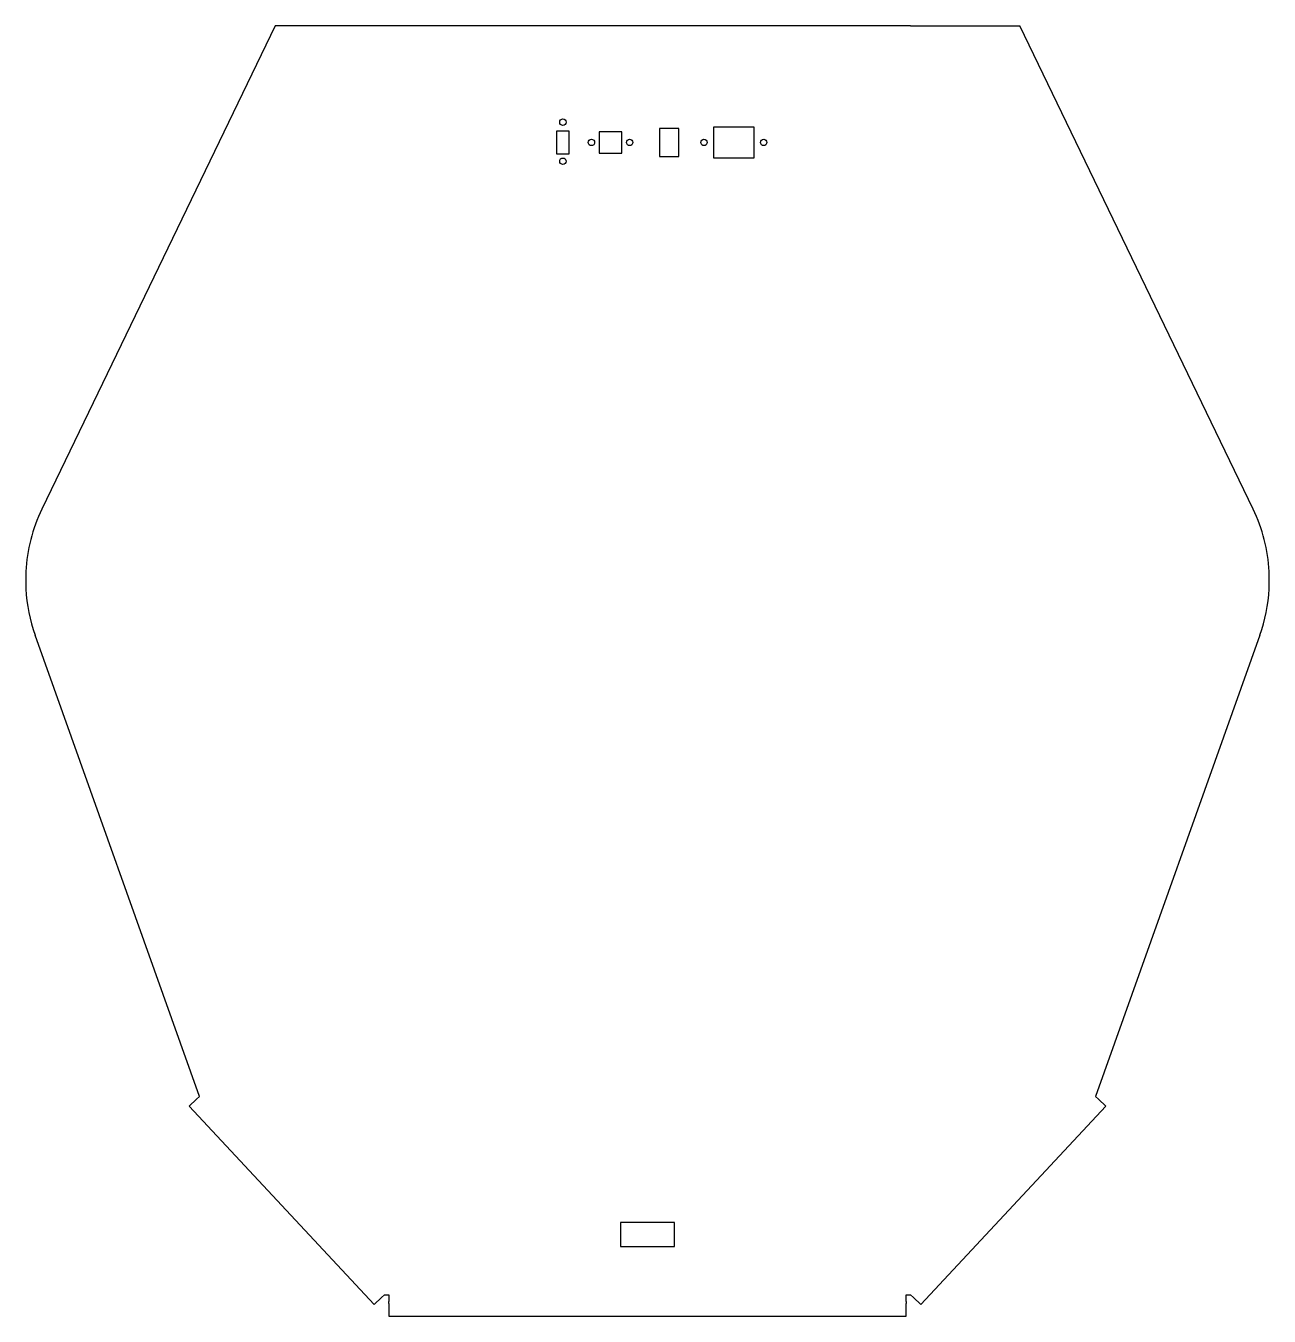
# Model space of a CAD drawing. Header units: millimetres. Extents: x -204 to 671, y -296 to 612.
import ezdxf

# ---------------------------------------------------------------- set-up
doc = ezdxf.new("R2010")
doc.units = ezdxf.units.MM
doc.layers.add('Default', color=7, linetype='Continuous')
doc.layers.add('FUNDO_COLUNA_DE_', color=7, linetype='Continuous')

# ---------------------------------------------------------------- blocks, each defined once
blk = doc.blocks.new('SE')
at = {"layer": 'FUNDO_COLUNA_DE_', "color": 7, "linetype": 'Continuous'}
for p, q in [((-28.36, 611.91), (-192.45, 271.97)), ((48.64, 611.91), (-28.36, 611.91)), ((51.65, 611.91), (48.64, 611.91)), ((415.65, 611.91), (51.65, 611.91)), ((418.67, 611.91), (415.65, 611.91)), ((418.67, 611.91), (495.67, 611.91)), ((659.76, 271.97), (495.67, 611.91)), ((169.65, 537.91), (169.65, 521.91)), ((178.65, 537.91), (169.65, 537.91)), ((178.65, 521.91), (178.65, 537.91)), ((199.65, 537.41), (199.65, 522.41)), ((215.65, 537.41), (199.65, 537.41)), ((215.65, 522.41), (215.65, 537.41)), ((242.15, 539.71), (242.15, 520.11)), ((255.65, 539.71), (242.15, 539.71)), ((255.65, 520.11), (255.65, 539.71)), ((308.65, 540.66), (280.15, 540.66)), ((280.15, 540.66), (280.15, 519.16)), ((308.65, 519.16), (308.65, 540.66)), ((169.65, 521.91), (178.65, 521.91)), ((199.65, 522.41), (215.65, 522.41)), ((242.15, 520.11), (255.65, 520.11)), ((280.15, 519.16), (308.65, 519.16)), ((-203.72, 228.03), (-203.72, 215.93)), ((671.03, 215.93), (671.03, 228.03)), ((-81.46, -140.97), (-197.19, 183.32)), ((664.5, 183.32), (548.77, -140.97)), ((-83.67, -143.02), (-88.79, -147.8)), ((-81.46, -140.97), (-83.67, -143.02)), ((550.98, -143.02), (548.77, -140.97)), ((550.98, -143.02), (556.09, -147.8)), ((41.31, -287.31), (-88.79, -147.8)), ((556.09, -147.8), (425.99, -287.31)), ((214.65, -229.59), (214.65, -246.59)), ((252.65, -229.59), (214.65, -229.59)), ((252.65, -246.59), (252.65, -229.59)), ((214.65, -246.59), (252.65, -246.59)), ((46.43, -282.53), (48.64, -280.48)), ((48.64, -280.48), (51.65, -280.48)), ((51.65, -280.48), (51.65, -285.3)), ((415.65, -285.3), (415.65, -280.48)), ((415.65, -280.48), (418.67, -280.48)), ((418.67, -280.48), (420.88, -282.53)), ((46.43, -282.53), (41.31, -287.31)), ((51.65, -286.74), (51.65, -285.3)), ((51.65, -286.74), (51.65, -295.56)), ((415.65, -285.3), (415.65, -286.74)), ((415.65, -295.56), (415.65, -286.74)), ((420.88, -282.53), (425.99, -287.31)), ((51.65, -295.56), (415.65, -295.56))]:
    blk.add_line(p, q, dxfattribs=at)
for centre in [(174.15, 544.16), (194.2, 529.91), (221.1, 529.91), (273.4, 529.91), (315.4, 529.91), (174.15, 516.66)]:
    blk.add_circle(centre, 2.25, dxfattribs=at)
for centre, start, end in [((-88.88, 221.98), 154.23396, 176.98381), ((556.19, 221.98), 3.01619, 25.76604), ((-88.88, 221.98), 183.01619, 199.63987), ((556.19, 221.98), 340.36013, 356.98381)]:
    blk.add_arc(centre, 115, start, end, dxfattribs=at)

msp = doc.modelspace()

# ---------------------------------------------------------------- block references
at = {"layer": 'Default'}
msp.add_blockref('SE', (0, 0), dxfattribs=at)

doc.saveas('drawing.dxf')
